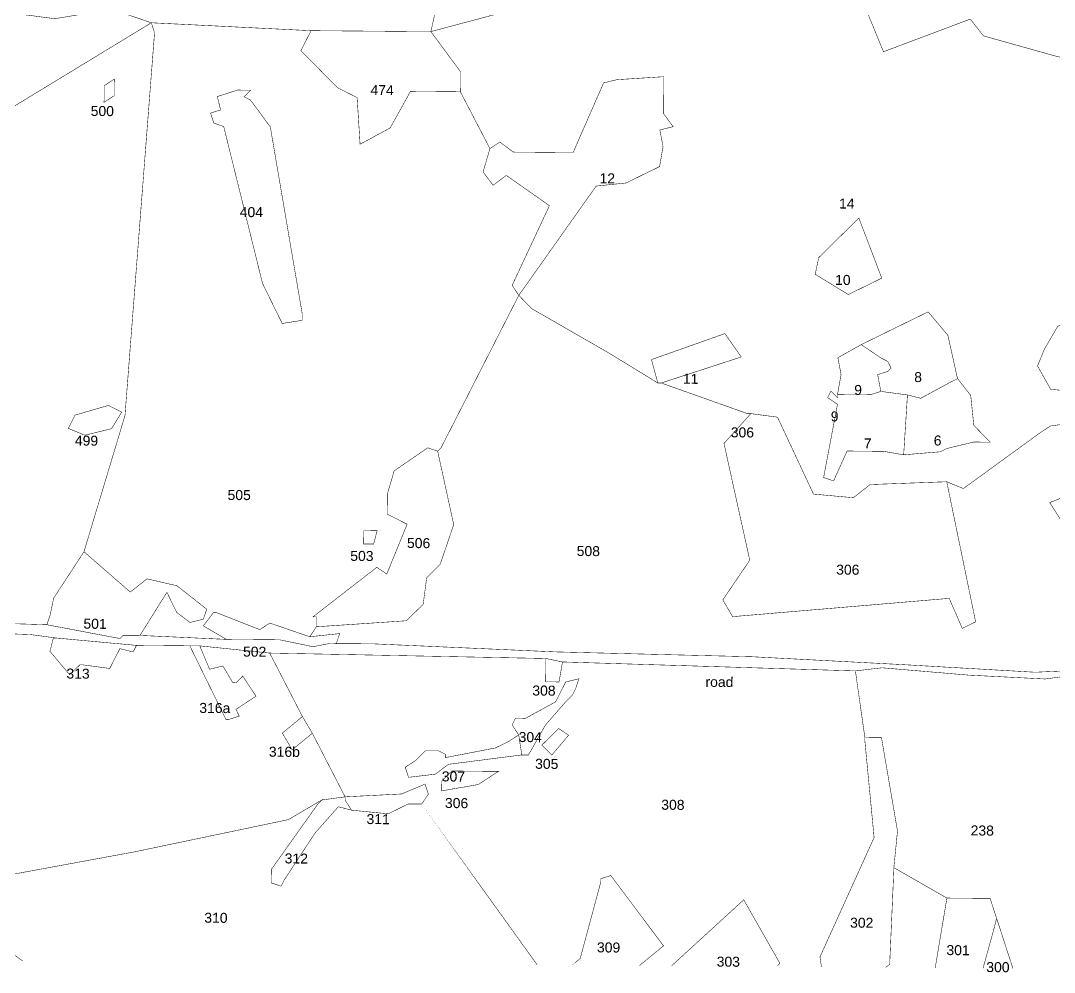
# Model space of a CAD drawing. Header units: metres. Extents: x 326467 to 340077, y 1811030 to 1824953.
# Drawn here: x 328550 to 329805, y 1811068 to 1812224 of the extents above; entities that cross this region are included whole.
import ezdxf

# ---------------------------------------------------------------- set-up
doc = ezdxf.new("R2010")
doc.units = ezdxf.units.M
doc.header["$MEASUREMENT"] = 0
doc.layers.add('SURVEY NO.', color=7, linetype='Continuous')
doc.layers.add('SURVEY PLOT BOUNDARY', color=35, linetype='Continuous')
doc.styles.add('PDF Arial', font='arial.ttf')

# ---------------------------------------------------------------- blocks, each defined once
blk = doc.blocks.new('16')
at = {"layer": 'SURVEY PLOT BOUNDARY', "lineweight": 18, "const_width": 0.606}
for points in [[(328441.4, 1811160.1), (328551.9, 1811082.4), (328441.4, 1811160.1)], [(328477.9, 1811176), (328688.4, 1811214.8), (328874.6, 1811253.8), (328895, 1811265.7), (328915.3, 1811277.7), (328911.2, 1811273.7), (328854, 1811193.3), (328853.8, 1811177.1), (328865.9, 1811173), (328870, 1811181), (328906.9, 1811237.3), (328935.4, 1811269.5), (328951.5, 1811265.3), (328996, 1811260.9), (329020.3, 1811272.9), (329036.5, 1811272.7), (329044.7, 1811284.8), (329040.7, 1811297), (329012.3, 1811285), (328943.6, 1811281.5), (328903.8, 1811358.7), (328891.8, 1811379), (328852, 1811456.1), (329187.4, 1811449.5), (329187.2, 1811421.2), (329203.4, 1811421), (329207.6, 1811445.3), (329563.3, 1811434.4), (329595.7, 1811438.2), (329700.7, 1811429.3), (329793.7, 1811424.6), (329822, 1811428.4)], [(328526.5, 1812234.9), (328591.1, 1812226.3), (328659.9, 1812237.9), (328708.3, 1812221.4), (328367.1, 1812013.8)], [(329254.4, 1812265.7), (329047.8, 1812210.7), (329077.1, 1812343.9)], [(329822, 1811428.4), (329793.7, 1811424.6), (329700.7, 1811429.3), (329595.7, 1811438.2), (329563.3, 1811434.4), (329207.6, 1811445.3), (329187.4, 1811449.5), (328852, 1811456.1), (328767.1, 1811464.8), (328755, 1811464.9), (328694.4, 1811465.4), (328690.3, 1811465.4), (328593.4, 1811474.3), (328561.1, 1811478.6), (328253.9, 1811489)], [(328399.5, 1811496), (328581.4, 1811490.5), (328670.2, 1811473.7), (328674.2, 1811477.7), (328694.5, 1811477.5), (328799.5, 1811472.7), (328864.2, 1811472.2), (328904.6, 1811463.8), (328924.8, 1811467.7), (328928.9, 1811467.6), (328977.4, 1811467.3), (329199.6, 1811457.5), (329438.1, 1811451.6), (329620, 1811442.1), (329781.6, 1811432.8), (329858.4, 1811436.2)], [(329809.1, 1811853), (329792.7, 1811824.9), (329784.5, 1811804.7), (329800.4, 1811776.3), (329848.9, 1811771.9)], [(329828.4, 1811735.6), (329800.1, 1811731.8), (329787.9, 1811723.8), (329694.4, 1811655.8), (329674.2, 1811664.1), (329581.2, 1811660.7), (329560.9, 1811644.7), (329512.4, 1811649.1), (329468.7, 1811742.5), (329436.3, 1811746.8), (329432.3, 1811746.8), (329327.5, 1811784), (329424.7, 1811815.6), (329404.8, 1811844), (329315.6, 1811812.4), (329323.4, 1811784), (329263.1, 1811820.9), (329170.5, 1811874.1), (329154.5, 1811890.4), (329248.5, 1812023.1), (329284.9, 1812026.9), (329325.5, 1812046.8), (329329.7, 1812071), (329325.8, 1812091.3), (329342, 1812095.2), (329330, 1812111.5), (329330.3, 1812155.9), (329273.7, 1812152.3), (329257.5, 1812148.4), (329220.5, 1812063.8), (329147.7, 1812064.4), (329131.6, 1812076.6), (329119.5, 1812068.6), (329083.6, 1812137.6), (329083.8, 1812161.9), (329047.8, 1812210.7), (329254.4, 1812265.7)], [(329565.7, 1812263.3), (329597.4, 1812186.2), (329702.8, 1812225.9), (329718.8, 1812205.5), (329807.6, 1812180.6)], [(328367.1, 1812013.8), (328708.3, 1812221.4), (328712.2, 1812209.2), (328676.3, 1811744.5), (328626.5, 1811579.1), (328589.7, 1811522.8), (328585.5, 1811502.6), (328581.4, 1811490.5), (328399.5, 1811496)], [(329819.6, 1811646.8), (329799.3, 1811638.8), (329835.3, 1811581.9)], [(329858.4, 1811436.2), (329781.6, 1811432.8), (329620, 1811442.1), (329438.1, 1811451.6), (329199.6, 1811457.5), (328977.4, 1811467.3), (328928.9, 1811467.6), (328932.9, 1811467.6), (328937, 1811479.7), (328900.6, 1811475.9), (328908.8, 1811488), (329018, 1811495.3), (329038.4, 1811515.3), (329042.7, 1811547.6), (329059, 1811563.7), (329075.5, 1811612.1), (329056, 1811701.2), (329043.9, 1811705.3), (329056, 1811701.2), (329060.1, 1811705.2), (329154.5, 1811890.4), (329170.5, 1811874.1), (329263.1, 1811820.9), (329323.4, 1811784), (329327.5, 1811784), (329432.3, 1811746.8), (329436.3, 1811746.8), (329403.7, 1811710.6), (329435, 1811568.9), (329402.3, 1811520.6), (329414.2, 1811500.3), (329677.2, 1811522.5), (329693.1, 1811486), (329709.3, 1811494), (329674.2, 1811664.1), (329694.4, 1811655.8), (329787.9, 1811723.8), (329800.1, 1811731.8), (329828.4, 1811735.6)], [(329835.3, 1811581.9), (329799.3, 1811638.8), (329819.6, 1811646.8)], [(329541.6, 1811770.2), (329541.6, 1811766.2), (329541.6, 1811770.2)], [(329436.3, 1811746.8), (329432.3, 1811746.8), (329436.3, 1811746.8)], [(328253.9, 1811489), (328561.1, 1811478.6), (328593.4, 1811474.3), (328589.3, 1811474.3), (328585.2, 1811458.2), (328609.2, 1811429.7), (328621.4, 1811441.7), (328625.5, 1811441.7), (328657.8, 1811437.4), (328670.1, 1811461.5), (328686.2, 1811457.4), (328690.3, 1811465.4), (328694.4, 1811465.4), (328755, 1811464.9), (328798.8, 1811375.6), (328802.8, 1811375.6), (328815, 1811379.6), (328811, 1811387.7), (328835.4, 1811403.7), (328819.4, 1811428), (328811.2, 1811420), (328807.2, 1811420.1), (328795.2, 1811440.4), (328779, 1811436.4), (328767.1, 1811464.8), (328852, 1811456.1), (328891.8, 1811379), (328867.4, 1811358.9), (328879.3, 1811338.6), (328903.8, 1811358.7), (328943.6, 1811281.5), (328915.3, 1811277.7), (328895, 1811265.7), (328874.6, 1811253.8), (328688.4, 1811214.8), (328477.9, 1811176)]]:
    blk.add_lwpolyline(points, dxfattribs=at)
for points in [[(328948.9, 1812490.4), (329029.6, 1812473.6), (329078.3, 1812497.5), (329082.5, 1812517.7), (329082.5, 1812521.8), (329135.1, 1812529.4), (329135, 1812513.3), (329097.4, 1812355.9), (329077.1, 1812343.9), (329047.8, 1812210.7), (329031.6, 1812210.8), (328902.3, 1812211.8), (328708.3, 1812221.4), (328659.9, 1812237.9), (328684.8, 1812322.7), (328725.3, 1812330.4), (328786.7, 1812431), (328860, 1812503.3), (328779.5, 1812544.3), (328800.2, 1812608.8), (328808.2, 1812596.7), (328808.2, 1812592.6), (328848.3, 1812555.9), (328896.5, 1812519.1)], [(329481.1, 1812308.4), (329549.7, 1812295.8), (329760.4, 1812350.7), (329833.3, 1812370.4), (329937, 1812191.7), (329896.4, 1812159.7), (329807.6, 1812180.6), (329718.8, 1812205.5), (329702.8, 1812225.9), (329597.4, 1812186.2), (329565.7, 1812263.3), (329476.8, 1812276.1)], [(328902.3, 1812211.8), (328889.9, 1812187.6), (328934.1, 1812142.8), (328958.2, 1812130.5), (328961.8, 1812073.9), (328998.4, 1812093.8), (329023, 1812138.1), (329083.6, 1812137.6), (329119.5, 1812068.6), (329111.2, 1812040.4), (329123.2, 1812024.1), (329139.4, 1812036.1), (329191.7, 1811999.3), (329146.5, 1811902.6), (329154.5, 1811890.4), (329060.1, 1811705.2), (329056, 1811701.2), (329043.9, 1811705.3), (329003.2, 1811677.3), (328994.9, 1811649.1), (328994.7, 1811624.8), (329018.9, 1811612.5), (328994.2, 1811552), (328982.1, 1811560.2), (328904.8, 1811500.2), (328908.9, 1811500.1), (328908.8, 1811488), (328900.6, 1811475.9), (328852.2, 1811492.5), (328840, 1811484.5), (328787.6, 1811505.1), (328783.6, 1811505.1), (328771.4, 1811489.1), (328799.5, 1811472.7), (328694.5, 1811477.5), (328727.2, 1811529.8), (328739.1, 1811505.5), (328755.2, 1811493.2), (328771.4, 1811497.2), (328775.6, 1811509.3), (328739.4, 1811537.8), (328703.1, 1811546.2), (328682.7, 1811530.2), (328626.5, 1811579.1), (328676.3, 1811744.5), (328712.2, 1812209.2), (328708.3, 1812221.4)], [(328902.3, 1812211.8), (329031.6, 1812210.8), (329047.8, 1812210.7), (329083.8, 1812161.9), (329083.6, 1812137.6), (329023, 1812138.1), (328998.4, 1812093.8), (328961.8, 1812073.9), (328958.2, 1812130.5), (328934.1, 1812142.8), (328889.9, 1812187.6)], [(328663.1, 1812132.8), (328650.9, 1812124.8), (328651.1, 1812145), (328663.3, 1812153)], [(328663.1, 1812132.8), (328663.3, 1812153), (328651.1, 1812145), (328650.9, 1812124.8)], [(329329.7, 1812071), (329325.5, 1812046.8), (329284.9, 1812026.9), (329248.5, 1812023.1), (329154.5, 1811890.4), (329146.5, 1811902.6), (329191.7, 1811999.3), (329139.4, 1812036.1), (329123.2, 1812024.1), (329111.2, 1812040.4), (329119.5, 1812068.6), (329131.6, 1812076.6), (329147.7, 1812064.4), (329220.5, 1812063.8), (329257.5, 1812148.4), (329273.7, 1812152.3), (329330.3, 1812155.9), (329330, 1812111.5), (329342, 1812095.2), (329325.8, 1812091.3)], [(328891.5, 1811860.1), (328867.2, 1811856.3), (328843.3, 1811905), (328796.2, 1812095.4), (328784.2, 1812099.5), (328780.2, 1812111.7), (328792.4, 1812115.6), (328788.4, 1812131.8), (328812.8, 1812139.7), (328824.9, 1812139.6), (328828.9, 1812139.6), (328820.8, 1812131.6), (328828.8, 1812127.5), (328852.8, 1812094.9), (328891.5, 1811868.2)], [(328867.2, 1811856.3), (328891.5, 1811860.1), (328891.5, 1811868.2), (328852.8, 1812094.9), (328828.8, 1812127.5), (328820.8, 1812131.6), (328828.9, 1812139.6), (328824.9, 1812139.6), (328812.8, 1812139.7), (328788.4, 1812131.8), (328792.4, 1812115.6), (328780.2, 1812111.7), (328784.2, 1812099.5), (328796.2, 1812095.4), (328843.3, 1811905)], [(329554.7, 1811891.4), (329514.5, 1811916), (329518.7, 1811936.2), (329567.5, 1811984.3), (329595.3, 1811911.3)], [(329554.7, 1811891.4), (329595.3, 1811911.3), (329567.5, 1811984.3), (329518.7, 1811936.2), (329514.5, 1811916)], [(329889.7, 1811824.1), (329848.9, 1811771.9), (329800.4, 1811776.3), (329784.5, 1811804.7), (329792.7, 1811824.9), (329809.1, 1811853), (329878, 1811872.7), (329894.1, 1811864.5)], [(329651.6, 1811870.4), (329570.4, 1811830.6), (329542, 1811814.7), (329545.9, 1811794.4), (329541.6, 1811770.2), (329541.6, 1811766.2), (329533.6, 1811774.3), (329529.5, 1811766.3), (329541.5, 1811758.1), (329524.7, 1811669.2), (329536.8, 1811665.1), (329553.2, 1811701.4), (329597.7, 1811701), (329621.9, 1811696.8), (329666.4, 1811700.5), (329674.5, 1811704.5), (329706.9, 1811712.3), (329727.1, 1811712.2), (329707.1, 1811732.5), (329703.3, 1811769), (329687.3, 1811789.3), (329675.6, 1811841.9)], [(329679.2, 1811785.3), (329642.7, 1811765.4), (329626.5, 1811769.5), (329594.2, 1811773.8), (329590.3, 1811794.1), (329602.5, 1811798), (329606.6, 1811802), (329602.6, 1811810.2), (329594.5, 1811814.3), (329570.4, 1811830.6), (329651.6, 1811870.4), (329675.6, 1811841.9), (329687.3, 1811789.3)], [(329327.5, 1811784), (329323.4, 1811784), (329315.6, 1811812.4), (329404.8, 1811844), (329424.7, 1811815.6)], [(329541.6, 1811770.2), (329545.9, 1811794.4), (329542, 1811814.7), (329570.4, 1811830.6), (329594.5, 1811814.3), (329602.6, 1811810.2), (329606.6, 1811802), (329602.5, 1811798), (329590.3, 1811794.1), (329594.2, 1811773.8), (329582.1, 1811769.9)], [(329703.3, 1811769), (329707.1, 1811732.5), (329727.1, 1811712.2), (329706.9, 1811712.3), (329674.5, 1811704.5), (329666.4, 1811700.5), (329621.9, 1811696.8), (329626.5, 1811769.5), (329642.7, 1811765.4), (329679.2, 1811785.3), (329687.3, 1811789.3)], [(329533.6, 1811774.3), (329541.6, 1811766.2), (329541.6, 1811770.2), (329582.1, 1811769.9), (329594.2, 1811773.8), (329626.5, 1811769.5), (329621.9, 1811696.8), (329597.7, 1811701), (329553.2, 1811701.4), (329536.8, 1811665.1), (329524.7, 1811669.2), (329541.5, 1811758.1), (329529.5, 1811766.3)], [(328660, 1811728.5), (328627.6, 1811720.6), (328607.5, 1811728.9), (328615.7, 1811745), (328656.2, 1811756.8), (328672.3, 1811748.6)], [(328615.7, 1811745), (328607.5, 1811728.9), (328627.6, 1811720.6), (328660, 1811728.5), (328672.3, 1811748.6), (328656.2, 1811756.8)], [(329436.3, 1811746.8), (329468.7, 1811742.5), (329512.4, 1811649.1), (329560.9, 1811644.7), (329581.2, 1811660.7), (329674.2, 1811664.1), (329709.3, 1811494), (329693.1, 1811486), (329677.2, 1811522.5), (329414.2, 1811500.3), (329402.3, 1811520.6), (329435, 1811568.9), (329403.7, 1811710.6)], [(329059, 1811563.7), (329042.7, 1811547.6), (329038.4, 1811515.3), (329018, 1811495.3), (328908.8, 1811488), (328908.9, 1811500.1), (328904.8, 1811500.2), (328982.1, 1811560.2), (328994.2, 1811552), (329018.9, 1811612.5), (328994.7, 1811624.8), (328994.9, 1811649.1), (329003.2, 1811677.3), (329043.9, 1811705.3), (329056, 1811701.2), (329075.5, 1811612.1)], [(328982.5, 1811604.7), (328978.3, 1811588.6), (328966.2, 1811588.6), (328966.3, 1811604.8), (328974.4, 1811604.8)], [(328966.2, 1811588.6), (328978.3, 1811588.6), (328982.5, 1811604.7), (328974.4, 1811604.8), (328966.3, 1811604.8)], [(328626.5, 1811579.1), (328682.7, 1811530.2), (328703.1, 1811546.2), (328739.4, 1811537.8), (328775.6, 1811509.3), (328771.4, 1811497.2), (328755.2, 1811493.2), (328739.1, 1811505.5), (328727.2, 1811529.8), (328694.5, 1811477.5), (328674.2, 1811477.7), (328670.2, 1811473.7), (328581.4, 1811490.5), (328585.5, 1811502.6), (328589.7, 1811522.8)], [(328900.6, 1811475.9), (328937, 1811479.7), (328932.9, 1811467.6), (328928.9, 1811467.6), (328924.8, 1811467.7), (328904.6, 1811463.8), (328864.2, 1811472.2), (328799.5, 1811472.7), (328771.4, 1811489.1), (328783.6, 1811505.1), (328787.6, 1811505.1), (328840, 1811484.5), (328852.2, 1811492.5)], [(328690.3, 1811465.4), (328686.2, 1811457.4), (328670.1, 1811461.5), (328657.8, 1811437.4), (328625.5, 1811441.7), (328621.4, 1811441.7), (328609.2, 1811429.7), (328585.2, 1811458.2), (328589.3, 1811474.3), (328593.4, 1811474.3)], [(328755, 1811464.9), (328767.1, 1811464.8), (328779, 1811436.4), (328795.2, 1811440.4), (328807.2, 1811420.1), (328811.2, 1811420), (328819.4, 1811428), (328835.4, 1811403.7), (328811, 1811387.7), (328815, 1811379.6), (328802.8, 1811375.6), (328798.8, 1811375.6)], [(329207.6, 1811445.3), (329203.4, 1811421), (329187.2, 1811421.2), (329187.4, 1811449.5)], [(329520.2, 1811087), (329522.1, 1811074.9), (329520.2, 1811087), (329586, 1811232.1), (329574.8, 1811349.4), (329574.8, 1811353.5), (329595, 1811353.3), (329614.4, 1811240), (329610, 1811195.5), (329674.4, 1811158.6), (329610, 1811195.5), (329609.9, 1811191.5), (329605.1, 1811082.3), (329605, 1811078.3), (329599.9, 1811074.3), (329605, 1811078.3), (329605.1, 1811082.3), (329609.9, 1811191.5), (329610, 1811195.5), (329674.4, 1811158.6), (329610, 1811195.5), (329614.4, 1811240), (329595, 1811353.3), (329574.8, 1811353.5), (329563.3, 1811434.4), (329574.8, 1811353.5), (329574.8, 1811349.4), (329586, 1811232.1)], [(329199.2, 1811396.8), (329162.6, 1811376.9), (329150.5, 1811377), (329146.4, 1811368.9), (329154.4, 1811356.7), (329142.2, 1811348.7), (329126, 1811340.8), (329065.2, 1811329.1), (329065.3, 1811333.2), (329057.2, 1811337.3), (329045.1, 1811337.4), (329041, 1811337.4), (329037, 1811333.4), (329028.8, 1811325.3), (329016.6, 1811317.4), (329020.6, 1811305.2), (329053, 1811309), (329069.2, 1811321), (329158.2, 1811332.4), (329166.3, 1811332.4), (329186.8, 1811368.6), (329211.3, 1811396.7), (329219.4, 1811404.7), (329223.5, 1811412.8), (329227.7, 1811424.9), (329211.5, 1811421)], [(329158.2, 1811332.4), (329154.4, 1811356.7), (329146.4, 1811368.9), (329150.5, 1811377), (329162.6, 1811376.9), (329199.2, 1811396.8), (329211.5, 1811421), (329227.7, 1811424.9), (329223.5, 1811412.8), (329219.4, 1811404.7), (329211.3, 1811396.7), (329186.8, 1811368.6), (329166.3, 1811332.4)], [(328903.8, 1811358.7), (328879.3, 1811338.6), (328867.4, 1811358.9), (328891.8, 1811379)], [(329215, 1811356.3), (329194.6, 1811332.2), (329182.6, 1811344.4), (329203, 1811364.4)], [(329182.6, 1811344.4), (329194.6, 1811332.2), (329215, 1811356.3), (329203, 1811364.4)], [(329158.2, 1811332.4), (329069.2, 1811321), (329053, 1811309), (329020.6, 1811305.2), (329016.6, 1811317.4), (329028.8, 1811325.3), (329037, 1811333.4), (329041, 1811337.4), (329045.1, 1811337.4), (329057.2, 1811337.3), (329065.3, 1811333.2), (329065.2, 1811329.1), (329126, 1811340.8), (329142.2, 1811348.7), (329154.4, 1811356.7)], [(329105.4, 1811296.5), (329060.9, 1811288.7), (329061, 1811300.8), (329073.2, 1811312.9), (329129.8, 1811312.4)], [(329073.2, 1811312.9), (329061, 1811300.8), (329060.9, 1811288.7), (329105.4, 1811296.5), (329129.8, 1811312.4)], [(329044.7, 1811284.8), (329036.5, 1811272.7), (329020.3, 1811272.9), (328996, 1811260.9), (328951.5, 1811265.3), (328943.6, 1811277.5), (328943.6, 1811281.5), (329012.3, 1811285), (329040.7, 1811297)], [(328943.6, 1811277.5), (328951.5, 1811265.3), (328935.4, 1811269.5), (328906.9, 1811237.3), (328870, 1811181), (328865.9, 1811173), (328853.8, 1811177.1), (328854, 1811193.3), (328911.2, 1811273.7), (328915.3, 1811277.7), (328943.6, 1811281.5)], [(329036.5, 1811272.7), (329176.8, 1811077.6)], [(329219.3, 1811077.2), (329229.1, 1811085.2), (329254.1, 1811178.1), (329254.1, 1811182.1), (329266.3, 1811186), (329330.3, 1811100.6), (329301, 1811076.6), (329330.3, 1811100.6), (329266.3, 1811186), (329254.1, 1811182.1), (329254.1, 1811178.1), (329229.1, 1811085.2)], [(329674.4, 1811158.6), (329660.2, 1811073.8), (329674.4, 1811158.6), (329726.9, 1811158.2), (329734.8, 1811133.9), (329730.6, 1811117.8), (329718.3, 1811073.4), (329730.6, 1811117.8), (329734.8, 1811133.9), (329754.6, 1811073.1), (329734.8, 1811133.9), (329726.9, 1811158.2)], [(329467.5, 1811075.3), (329471.6, 1811079.3), (329427.7, 1811156.5), (329340.1, 1811076.3), (329427.7, 1811156.5), (329471.6, 1811079.3)]]:
    blk.add_lwpolyline(points, close=True, dxfattribs=at)
at = {"layer": 'SURVEY NO.', "attachment_point": 7, "rotation": 359.5579, "style": 'PDF Arial'}
for s, insert, char_height in [('474', (328974.4, 1812133.7), 12.13), ('500', (328634.6, 1812108.1), 12.13), ('12', (329252.5, 1812026.5), 12.13), ('14', (329543.4, 1811995.9), 12.13), ('404', (328815.6, 1811985.4), 12.13), ('10', (329538.6, 1811903), 12.13), ('11', (329353.7, 1811783.1), 12.13), ('8', (329634.7, 1811785), 12.1), ('9', (329561.8, 1811769.4), 12.1), ('9', (329533.3, 1811737.2), 12.1), ('306', (329411.9, 1811717.9), 12.13), ('499', (328615.4, 1811707.9), 12.13), ('7', (329573.5, 1811704.6), 12.1), ('6', (329658.4, 1811708), 12.1), ('505', (328800.8, 1811641.8), 12.13), ('506', (329018.7, 1811583.5), 12.13), ('508', (329224.8, 1811573.8), 12.13), ('503', (328949.8, 1811567.9), 12.13), ('306', (329539.9, 1811551.2), 12.13), ('501', (328625.8, 1811485.5), 12.13), ('502', (328819.6, 1811451.6), 12.13), ('313', (328605.1, 1811425), 12.13), ('road', (329381.2, 1811414.9), 12.13), ('308', (329170.9, 1811404.4), 12.13), ('316a', (328766.5, 1811383.3), 12.13), ('304', (329154.3, 1811347.9), 12.13), ('316b', (328851, 1811330.1), 12.13), ('305', (329174.3, 1811315.4), 12.13), ('307', (329061, 1811300.1), 12.13), ('306', (329064.8, 1811267.8), 12.13), ('308', (329327.5, 1811265.7), 12.13), ('311', (328969.6, 1811248.3), 12.13), ('238', (329703.2, 1811234.5), 12.13), ('312', (328870.2, 1811200.5), 12.13), ('310', (328772.6, 1811128.5), 12.13), ('302', (329556.8, 1811122.5), 12.13), ('309', (329249.4, 1811092.5), 12.13), ('301', (329673.8, 1811089.2), 12.13), ('303', (329394.8, 1811075.2), 12.13), ('300', (329722.2, 1811068.6), 12.13)]:
    blk.add_mtext(s, dxfattribs=dict(at, insert=insert, char_height=char_height))

msp = doc.modelspace()

# ---------------------------------------------------------------- block references
msp.add_blockref('16', (0, 0))

doc.saveas('drawing.dxf')
